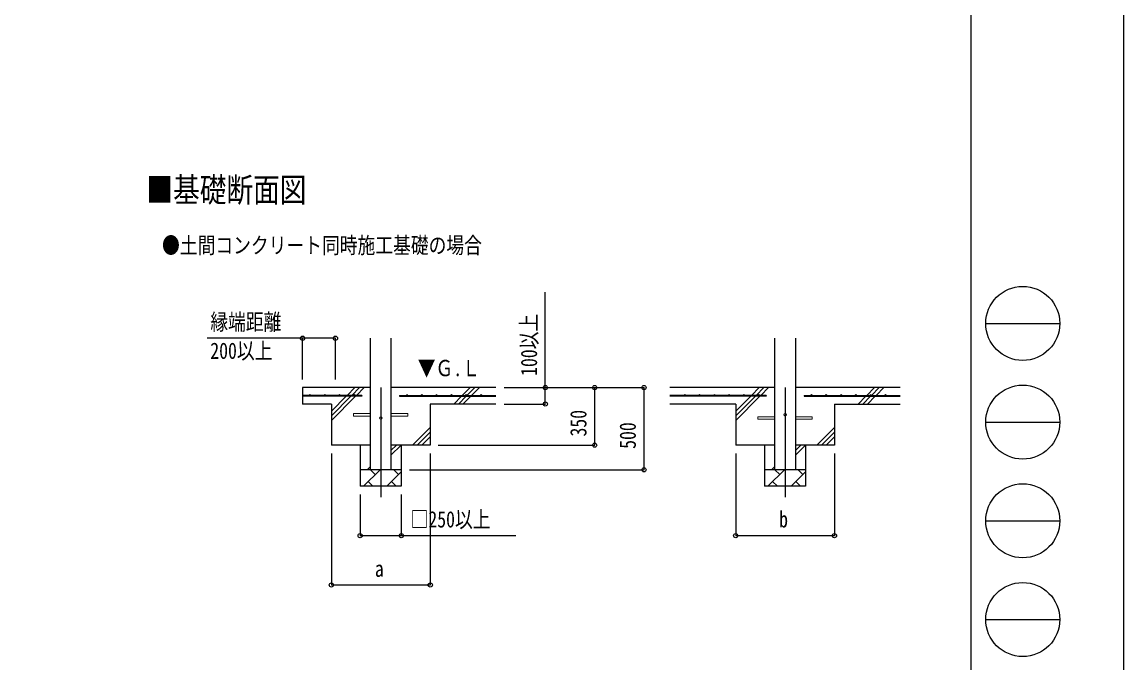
# Model space of a CAD drawing. Units: millimetres, scale not verified. Extents: x -12615 to 12615, y -8910 to 8910.
# Drawn here: x 5919 to 12615, y -4014 to -118 of the extents above; entities that cross this region are included whole.
import ezdxf
from ezdxf.enums import TextEntityAlignment as Align

# ---------------------------------------------------------------- set-up
doc = ezdxf.new("R2010")
doc.units = ezdxf.units.MM
doc.header["$LTSCALE"] = 40
for name, color, linetype in [('0-2_USER1', 3, 'Continuous'), ('0-3_YKK_12', 2, 'Continuous'), ('0-5_YKK_A1', 4, 'Continuous'), ('0-6_YKK_D', 6, 'Continuous'), ('0-7_YKK_ZWAK', 7, 'Continuous')]:
    doc.layers.add(name, color=color, linetype=linetype)
doc.layers.add('0-4_YKK_13', color=4, linetype='Continuous', lineweight=18)
doc.styles.add('ＭＳ ゴシック', font='')
doc.styles.get('ＭＳ ゴシック').set_extended_font_data('MS Gothic')

msp = doc.modelspace()

# ---------------------------------------------------------------- linework, layer by layer
at = {"layer": '0-3_YKK_12'}
for p, q in [((8098.36, -2340.08), (8098.36, -3006.03)), ((10555.75, -2340.08), (10555.75, -3006.03))]:
    msp.add_line(p, q, dxfattribs=at)
at = {"layer": '0-4_YKK_13'}
for p, q in [((7933.36, -2497.08), (8035.86, -2497.08)), ((7933.36, -2513.08), (7933.36, -2497.08)), ((7933.36, -2513.08), (8035.86, -2513.08)), ((8160.86, -2497.08), (8263.36, -2497.08)), ((8160.86, -2513.08), (8263.36, -2513.08)), ((8263.36, -2497.08), (8263.36, -2513.08)), ((10390.75, -2517.08), (10493.25, -2517.08)), ((10390.75, -2533.08), (10390.75, -2517.08)), ((10390.75, -2533.08), (10493.25, -2533.08)), ((10618.25, -2517.08), (10720.75, -2517.08)), ((10618.25, -2533.08), (10720.75, -2533.08)), ((10720.75, -2517.08), (10720.75, -2533.08))]:
    msp.add_line(p, q, dxfattribs=at)
for centre in [(8098.36, -2525.08), (10555.75, -2505.08)]:
    msp.add_circle(centre, 8, dxfattribs=at)
at = {"layer": '0-5_YKK_A1'}
for p, q in [((8035.86, -2840.08), (8035.86, -2040.08)), ((8160.86, -2040.08), (8160.86, -2840.08)), ((10493.25, -2840.08), (10493.25, -2040.08)), ((10618.25, -2040.08), (10618.25, -2840.08)), ((8035.86, -2340.08), (7623.36, -2340.08)), ((7623.36, -2340.08), (7623.36, -2440.08)), ((7894.3, -2387.58), (7941.8, -2340.08)), ((7922.58, -2387.58), (7970.08, -2340.08)), ((7950.86, -2387.58), (7998.36, -2340.08)), ((8798.36, -2340.08), (8160.86, -2340.08)), ((8594.3, -2387.58), (8641.8, -2340.08)), ((8622.58, -2387.58), (8670.08, -2340.08)), ((8650.86, -2387.58), (8698.36, -2340.08)), ((10493.25, -2340.08), (9855.75, -2340.08)), ((10351.68, -2387.58), (10399.18, -2340.08)), ((10379.97, -2387.58), (10427.47, -2340.08)), ((10408.25, -2387.58), (10455.75, -2340.08)), ((11255.75, -2340.08), (10618.25, -2340.08)), ((11051.68, -2387.58), (11099.18, -2340.08)), ((11079.97, -2387.58), (11127.47, -2340.08)), ((11108.25, -2387.58), (11155.75, -2340.08)), ((7983.36, -2387.58), (7623.36, -2387.58)), ((7983.36, -2392.58), (7623.36, -2392.58)), ((7798.36, -2540.08), (7945.86, -2392.58)), ((7798.36, -2483.52), (7889.3, -2392.58)), ((7798.36, -2511.8), (7917.58, -2392.58)), ((7983.36, -2387.58), (7983.36, -2392.58)), ((8213.36, -2387.58), (8798.36, -2387.58)), ((8213.36, -2387.58), (8213.36, -2392.58)), ((8213.36, -2392.58), (8798.36, -2392.58)), ((8541.8, -2440.08), (8589.3, -2392.58)), ((8570.08, -2440.08), (8617.58, -2392.58)), ((8598.36, -2440.08), (8645.86, -2392.58)), ((10440.75, -2387.58), (9855.75, -2387.58)), ((10440.75, -2392.58), (9855.75, -2392.58)), ((10255.75, -2540.08), (10403.25, -2392.58)), ((10255.75, -2483.52), (10346.68, -2392.58)), ((10255.75, -2511.8), (10374.97, -2392.58)), ((10440.75, -2387.58), (10440.75, -2392.58)), ((10670.75, -2387.58), (11255.75, -2387.58)), ((10670.75, -2387.58), (10670.75, -2392.58)), ((10670.75, -2392.58), (11255.75, -2392.58)), ((10999.18, -2440.08), (11046.68, -2392.58)), ((11027.47, -2440.08), (11074.97, -2392.58)), ((11055.75, -2440.08), (11103.25, -2392.58)), ((7798.36, -2440.08), (7623.36, -2440.08)), ((7798.36, -2440.08), (7798.36, -2690.08)), ((8798.36, -2440.08), (8398.36, -2440.08)), ((8398.36, -2440.08), (8398.36, -2690.08)), ((10255.75, -2440.08), (9855.75, -2440.08)), ((10255.75, -2440.08), (10255.75, -2690.08)), ((10855.75, -2440.08), (10855.75, -2690.08)), ((10855.75, -2440.08), (11255.75, -2440.08)), ((8291.8, -2690.08), (8398.36, -2583.52)), ((10749.18, -2690.08), (10855.75, -2583.52)), ((8320.08, -2690.08), (8398.36, -2611.8)), ((8348.36, -2690.08), (8398.36, -2640.08)), ((10777.47, -2690.08), (10855.75, -2611.8)), ((10805.75, -2690.08), (10855.75, -2640.08)), ((8035.86, -2690.08), (7798.36, -2690.08)), ((7973.36, -2690.08), (7973.36, -2940.08)), ((8160.86, -2751.75), (8222.53, -2690.08)), ((8160.86, -2723.47), (8194.25, -2690.08)), ((8398.36, -2690.08), (8160.86, -2690.08)), ((8223.36, -2690.08), (8223.36, -2940.08)), ((10493.25, -2690.08), (10255.75, -2690.08)), ((10430.75, -2690.08), (10430.75, -2940.08)), ((10618.25, -2751.75), (10679.92, -2690.08)), ((10618.25, -2723.47), (10651.64, -2690.08)), ((10855.75, -2690.08), (10618.25, -2690.08)), ((10680.75, -2690.08), (10680.75, -2940.08)), ((8223.36, -2840.08), (7973.36, -2840.08)), ((7994.1, -2940.08), (8094.1, -2840.08)), ((8015.96, -2840.08), (8035.86, -2820.18)), ((8065.55, -2868.64), (8036.99, -2840.08)), ((8135.52, -2940.08), (8223.36, -2852.24)), ((8206.97, -2868.64), (8178.42, -2840.08)), ((10680.75, -2840.08), (10430.75, -2840.08)), ((10451.49, -2940.08), (10551.49, -2840.08)), ((10473.35, -2840.08), (10493.25, -2820.18)), ((10522.94, -2868.64), (10494.38, -2840.08)), ((10592.91, -2940.08), (10680.75, -2852.24)), ((10664.36, -2868.64), (10635.8, -2840.08)), ((8223.36, -2940.08), (7973.36, -2940.08)), ((8022.65, -2911.53), (8051.21, -2940.08)), ((8164.08, -2911.53), (8192.63, -2940.08)), ((10680.75, -2940.08), (10430.75, -2940.08)), ((10480.04, -2911.53), (10508.6, -2940.08)), ((10621.46, -2911.53), (10650.02, -2940.08))]:
    msp.add_line(p, q, dxfattribs=at)
for centre in [(7668.36, -2385.08), (7758.36, -2385.08), (7848.36, -2385.08), (7938.36, -2385.08), (8258.36, -2385.08), (8348.36, -2385.08), (8438.36, -2385.08), (8528.36, -2385.08), (8618.36, -2385.08), (8708.36, -2385.08), (9945.75, -2385.08), (10035.75, -2385.08), (10125.75, -2385.08), (10215.75, -2385.08), (10305.75, -2385.08), (10395.75, -2385.08), (10715.75, -2385.08), (10805.75, -2385.08), (10895.75, -2385.08), (10985.75, -2385.08), (11075.75, -2385.08), (11165.75, -2385.08)]:
    msp.add_circle(centre, 2.5, dxfattribs=at)
at = {"layer": '0-6_YKK_D'}
for p, q in [((7623.36, -2290.08), (7623.36, -2039.08)), ((7823.36, -2290.08), (7823.36, -2039.08)), ((8848.36, -2340.08), (9099.36, -2340.08)), ((8848.36, -2340.08), (9699.36, -2340.08)), ((8848.36, -2340.08), (9399.36, -2340.08)), ((9398.36, -2340.08), (9398.36, -2690.08)), ((9698.36, -2840.08), (9698.36, -2340.08)), ((8848.36, -2440.08), (9099.36, -2440.08)), ((7798.36, -2740.08), (7798.36, -3541.08)), ((8399.36, -2740.08), (8399.36, -3541.08)), ((8448.36, -2690.08), (9399.36, -2690.08)), ((10255.75, -2740.08), (10255.75, -3241.08)), ((10855.75, -2740.08), (10855.75, -3241.08)), ((8273.36, -2840.08), (9699.36, -2840.08)), ((7973.36, -2990.08), (7973.36, -3241.08)), ((8223.36, -2990.08), (8223.36, -3241.08)), ((10255.75, -3240.08), (10855.75, -3240.08)), ((7798.36, -3540.08), (8399.36, -3540.08))]:
    msp.add_line(p, q, dxfattribs=at)
for points in [[(9098.36, -2440.08), (9098.36, -2340.08), (9098.36, -1759.48)], [(7823.36, -2040.08), (7623.36, -2040.08), (7042.76, -2040.08)], [(7973.36, -3240.08), (8223.36, -3240.08), (8919.16, -3240.08)]]:
    msp.add_lwpolyline(points, dxfattribs=at)
for centre in [(7623.36, -2040.08), (7823.36, -2040.08), (9098.36, -2340.08), (9398.36, -2340.08), (9698.36, -2340.08), (9098.36, -2440.08), (9398.36, -2690.08), (9698.36, -2840.08), (7973.36, -3240.08), (8223.36, -3240.08), (10255.75, -3240.08), (10855.75, -3240.08), (7798.36, -3540.08), (8399.36, -3540.08)]:
    msp.add_circle(centre, 12.75, dxfattribs=at)
at = {"layer": '0-7_YKK_ZWAK'}
for p, q in [((11685.06, 8325), (11685.06, -7575)), ((11775.06, -1950), (12225.06, -1950)), ((11775.06, -2550), (12225.06, -2550)), ((11775.06, -3150), (12225.06, -3150)), ((11775.06, -3750), (12225.06, -3750))]:
    msp.add_line(p, q, dxfattribs=at)
msp.add_lwpolyline([(-12615, -8910), (12615, -8910), (12615, 8910), (-12615, 8910)], close=True, dxfattribs=at)
for centre in [(12000.06, -1950), (12000.06, -2550), (12000.06, -3150), (12000.06, -3750)]:
    msp.add_circle(centre, 225, dxfattribs=at)

# ---------------------------------------------------------------- texts
at = {"layer": '0-2_USER1', "style": 'ＭＳ ゴシック', "width": 0.8}
for s, height, p in [('■基礎断面図', 148.5, (6674.73, -1256.35)), ('●土間コンクリート同時施工基礎の場合', 98.97, (6769.48, -1554.26))]:
    msp.add_text(s, height=height, dxfattribs=at).set_placement(p, align=Align.BOTTOM_LEFT)
at = {"layer": '0-5_YKK_A1', "style": 'ＭＳ ゴシック', "width": 0.8}
msp.add_text('▼Ｇ.Ｌ', height=98.97, dxfattribs=at).set_placement((8323.21, -2300.65), align=Align.BOTTOM_LEFT)
at = {"layer": '0-6_YKK_D', "style": 'ＭＳ ゴシック', "width": 0.8}
for s, p in [('縁端距離', (7062.76, -2020.08)), ('200以上', (7062.76, -2195.08)), ('□250以上', (8279.96, -3220.08)), ('b', (10519.75, -3220.08)), ('a', (8062.86, -3520.08))]:
    msp.add_text(s, height=98.97, dxfattribs=at).set_placement(p, align=Align.BOTTOM_LEFT)
for s, p in [('100以上', (9078.36, -2269.08)), ('350', (9378.36, -2637.48)), ('500', (9678.36, -2712.48))]:
    msp.add_text(s, height=98.97, rotation=90, dxfattribs=at).set_placement(p, align=Align.BOTTOM_LEFT)

doc.saveas('drawing.dxf')
